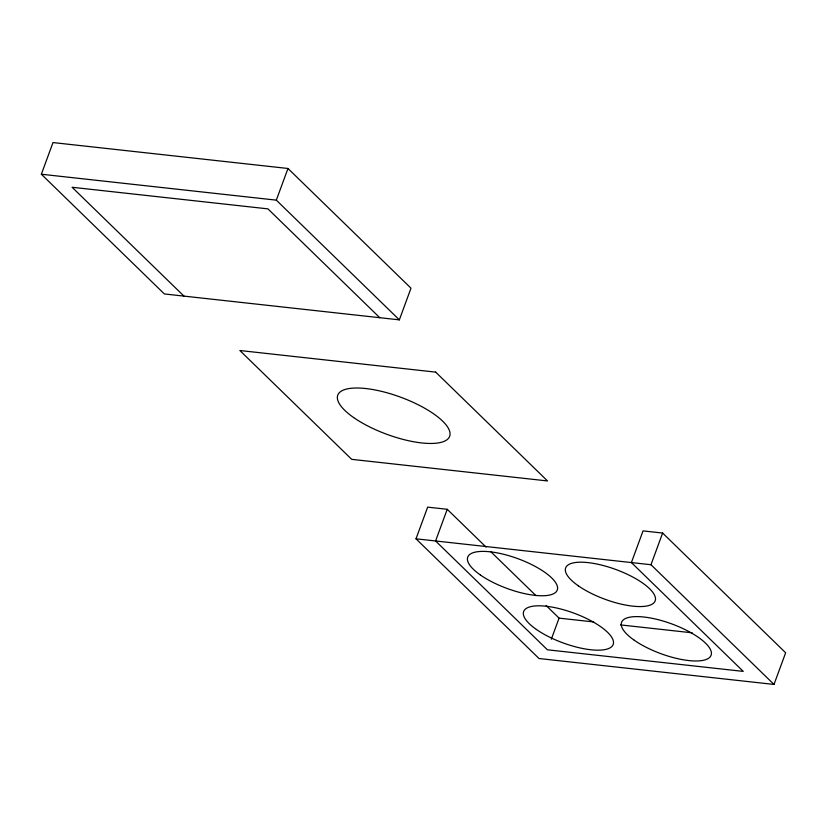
<?xml version="1.0" encoding="UTF-8"?>
<svg xmlns="http://www.w3.org/2000/svg" width="827" height="827" viewBox="0 0 827 827"><rect width="100%" height="100%" fill="white"/><g stroke="black" fill="none" stroke-linecap="round" stroke-linejoin="round"><path stroke-width="1.24" d="M41.35 174.228L53 142.564L287.982 168.481L410.998 288.189L399.348 319.863L164.366 293.947L41.35 174.228L276.321 200.144L399.348 319.863M276.321 200.144L287.982 168.481M447.231 509.298L435.581 540.972L547.422 649.795L743.235 671.39L631.394 562.567L643.044 530.893L662.634 533.053L785.65 652.772L774 684.436L539.018 658.519L416.002 538.811L427.652 507.137L447.231 509.298L486.059 547.071M551.299 639.24L559.073 618.131L546.13 605.54M774 684.436L650.973 564.727L662.634 533.053M416.002 538.811L650.973 564.727M559.073 618.131L593.631 621.935M620.508 624.902L692.178 632.81M379.769 317.702L267.927 208.869L72.114 187.274L183.956 296.107M490.68 551.568L535.968 595.647M435.684 372.119L239.871 350.514L351.702 459.347L547.515 480.942L435.684 372.119M353.646 417.552A59.627 19.807 20.2 0 0 448.079 438.786A59.627 19.807 20.2 0 0 379.355 390.851A59.627 19.807 20.2 0 0 353.646 417.552M480.456 575.034A47.697 15.847 20.2 0 0 556.002 592.018A47.697 15.847 20.2 0 0 501.028 553.666A47.697 15.847 20.2 0 0 480.456 575.034M578.362 585.836A47.697 15.847 20.2 0 0 653.909 602.821A47.697 15.847 20.2 0 0 598.934 564.469A47.697 15.847 20.2 0 0 578.362 585.836M634.278 640.253A47.697 15.847 20.2 0 0 709.824 657.238A47.697 15.847 20.2 0 0 654.85 618.885A47.697 15.847 20.2 0 0 634.278 640.253M536.372 629.45A47.697 15.847 20.2 0 0 611.918 646.435A47.697 15.847 20.2 0 0 556.943 608.083A47.697 15.847 20.2 0 0 536.372 629.45"/></g></svg>
